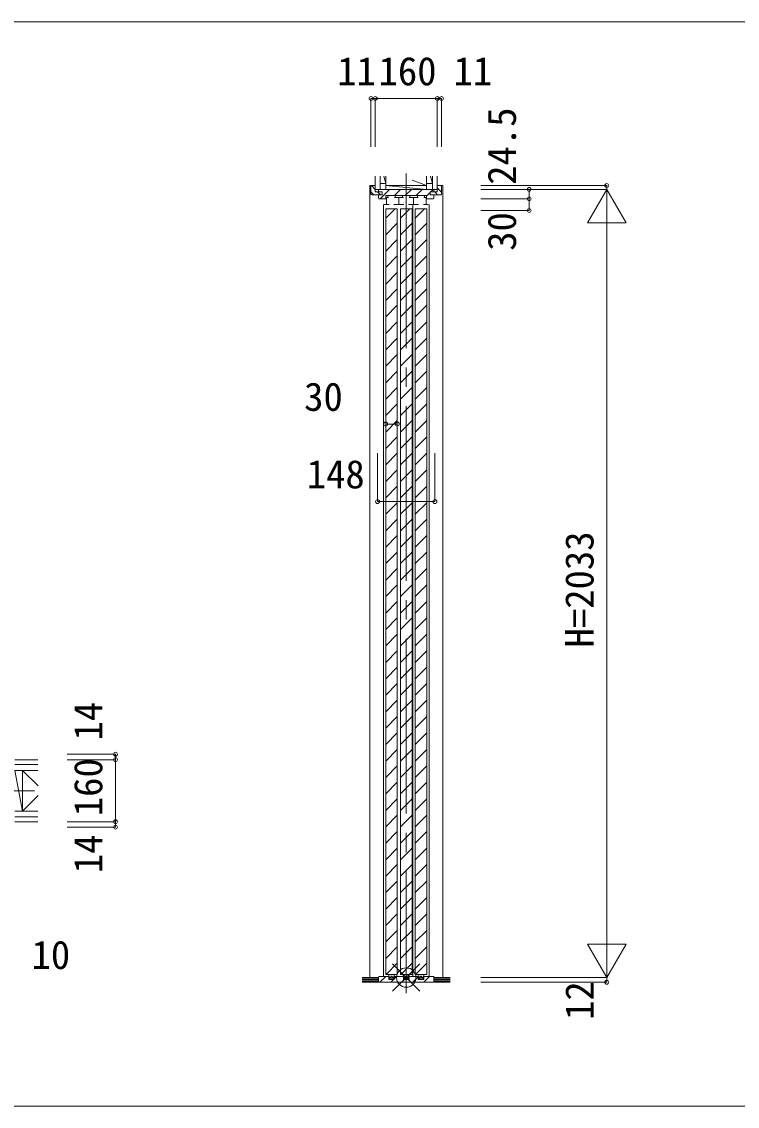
# Model space of a CAD drawing. Units: millimetres, scale not verified. Extents: x -21025 to 7656, y -14850 to 5150.
# Drawn here: x -6289 to -4443, y -14850 to -12052 of the extents above; entities that cross this region are included whole.
import ezdxf
from ezdxf.enums import TextEntityAlignment as Align

# ---------------------------------------------------------------- set-up
doc = ezdxf.new("R2010")
doc.units = ezdxf.units.MM
doc.header["$LTSCALE"] = 50
doc.linetypes.add('CHAIN2', pattern=[12, 9, -1, 1, -1])
for name, color, linetype, lineweight in [('0-1_YKK_F1', 7, 'Continuous', 9), ('0-2_YKK_IN', 7, 'Continuous', 9), ('0-4_YKK_N1', 2, 'Continuous', 9), ('0-6_YKK_C1', 4, 'Continuous', 9), ('0-7_YKK_Z1', 7, 'Continuous', 9)]:
    doc.layers.add(name, color=color, linetype=linetype, lineweight=lineweight)
doc.styles.add('ＭＳ ゴシック', font='')
doc.styles.get('ＭＳ ゴシック').set_extended_font_data('MS Gothic')

msp = doc.modelspace()

# ---------------------------------------------------------------- linework, layer by layer
at = {"layer": '0-1_YKK_F1'}
for p, q in [((-21025, -12052.5), (7475, -12052.5)), ((-21025, -14850), (7656.02, -14850))]:
    msp.add_line(p, q, dxfattribs=at)
at = {"layer": '0-2_YKK_IN'}
for p, q in [((-5332.54, -14482.64), (-5261.83, -14553.36)), ((-5332.54, -14553.36), (-5261.83, -14482.64)), ((-5332.54, -14482.64), (-5261.83, -14553.36)), ((-5332.54, -14553.36), (-5261.83, -14482.64))]:
    msp.add_line(p, q, dxfattribs=at)
msp.add_circle((-5297.19, -14518), 25, dxfattribs=at)
msp.add_circle((-5297.19, -14518), 25, dxfattribs=at)
at = {"layer": '0-4_YKK_N1'}
for p, q in [((-5377.19, -12250.63), (-5217.19, -12250.63)), ((-5377.19, -12250.63), (-5377.19, -12375.63)), ((-5217.19, -12250.63), (-5217.19, -12375.63)), ((-5105.01, -12475), (-4780.01, -12475)), ((-4780.01, -12485), (-4780.01, -12475)), ((-4980.01, -12509.5), (-4980.01, -12485)), ((-4830.01, -12571.6), (-4780.01, -12485)), ((-4780.01, -12485), (-4780.01, -14518)), ((-5105.01, -12509.5), (-4980.01, -12509.5)), ((-4980.01, -12509.5), (-4980.01, -12539.5)), ((-5105.01, -12539.5), (-4980.01, -12539.5)), ((-4830.01, -12571.6), (-4730.01, -12571.6)), ((-5350.19, -13090.28), (-5320.19, -13090.28)), ((-5371.19, -13290.28), (-5371.19, -13165.28)), ((-5223.19, -13290.28), (-5223.19, -13165.28)), ((-5371.19, -13290.28), (-5223.19, -13290.28)), ((-6172.22, -13942), (-6047.22, -13942)), ((-6172.22, -13956), (-6047.22, -13956)), ((-6047.22, -13956), (-6047.22, -13942)), ((-6172.22, -14116), (-6047.22, -14116)), ((-6172.22, -14130), (-6047.22, -14130)), ((-4830.01, -14431.4), (-4780.01, -14518)), ((-4830.01, -14431.4), (-4730.01, -14431.4)), ((-4780.01, -14518), (-4730.01, -14431.4)), ((-5105.01, -14518), (-4780.01, -14518)), ((-4780.01, -14518), (-4780.01, -14530)), ((-5105.01, -14530), (-4780.01, -14530))]:
    msp.add_line(p, q, dxfattribs=at)
for points in [[(-5377.19, -12250.63), (-5388.19, -12250.63), (-5388.19, -12375.63)], [(-5217.19, -12250.63), (-5206.19, -12250.63), (-5206.19, -12375.63)], [(-5105.01, -12485), (-4780.01, -12485), (-4730.01, -12571.6)], [(-6047.22, -13956), (-6047.22, -14116), (-6047.22, -14130)]]:
    msp.add_lwpolyline(points, dxfattribs=at)
for centre in [(-5388.19, -12250.63), (-5377.19, -12250.63), (-5217.19, -12250.63), (-5206.19, -12250.63), (-4780.01, -12475), (-4980.01, -12485), (-4980.01, -12509.5), (-4980.01, -12539.5), (-5350.19, -13090.28), (-5320.19, -13090.28), (-5371.19, -13290.28), (-5223.19, -13290.28), (-6047.22, -13942), (-6047.22, -13956), (-6047.22, -14116), (-6047.22, -14130), (-4780.01, -14530)]:
    msp.add_circle(centre, 5, dxfattribs=at)
at = {"layer": '0-6_YKK_C1'}
for p, q in [((-5391.19, -12475), (-5391.19, -14518)), ((-5386.19, -12475), (-5391.19, -12475)), ((-5387.18, -12475.26), (-5377.19, -12485.25)), ((-5386.19, -12475), (-5377.19, -12475)), ((-5377.19, -12475), (-5377.19, -12491.5)), ((-5217.19, -12475), (-5217.19, -12491.5)), ((-5208.19, -12475), (-5217.19, -12475)), ((-5208.19, -12475), (-5203.19, -12475)), ((-5203.19, -12475), (-5203.19, -14518)), ((-5388.19, -12497), (-5388.19, -12477)), ((-5388.19, -12491.22), (-5380.41, -12499)), ((-5360.69, -12499), (-5386.19, -12499)), ((-5377.19, -12491.5), (-5359.19, -12491.5)), ((-5370.94, -12491.5), (-5363.44, -12499)), ((-5368.69, -12485), (-5368.69, -12490.3)), ((-5225.69, -12485), (-5368.69, -12485)), ((-5368.69, -12490.3), (-5367.69, -12491.3)), ((-5368.69, -12499), (-5368.69, -12507)), ((-5361.69, -12499), (-5368.69, -12499)), ((-5367.69, -12491.3), (-5359.19, -12491.3)), ((-5364.58, -12509), (-5340.58, -12485)), ((-5359.19, -12499), (-5361.69, -12499)), ((-5359.19, -12491.3), (-5359.19, -12499)), ((-5349.79, -12500.6), (-5305.79, -12500.6)), ((-5349.79, -12508.5), (-5349.79, -12500.6)), ((-5344.59, -12505.7), (-5344.59, -12500.6)), ((-5344.59, -12500.6), (-5325.79, -12500.6)), ((-5327.9, -12500.6), (-5312.3, -12485)), ((-5325.79, -12500.6), (-5325.79, -12505.7)), ((-5306.59, -12500.6), (-5306.59, -12505.7)), ((-5306.59, -12500.6), (-5287.79, -12500.6)), ((-5305.79, -12500.6), (-5288.59, -12500.6)), ((-5305.79, -12500.6), (-5288.59, -12500.6)), ((-5299.61, -12500.6), (-5284.01, -12485)), ((-5288.59, -12500.6), (-5244.59, -12500.6)), ((-5287.79, -12500.6), (-5287.79, -12505.7)), ((-5271.33, -12500.6), (-5255.73, -12485)), ((-5268.59, -12500.6), (-5268.59, -12505.7)), ((-5268.59, -12500.6), (-5249.79, -12500.6)), ((-5249.79, -12500.6), (-5249.79, -12505.7)), ((-5244.59, -12502.14), (-5235.19, -12492.74)), ((-5244.59, -12500.6), (-5244.59, -12508.5)), ((-5235.19, -12491.3), (-5226.69, -12491.3)), ((-5235.19, -12499), (-5235.19, -12491.3)), ((-5217.19, -12491.5), (-5235.19, -12491.5)), ((-5235.19, -12497.15), (-5233.34, -12499)), ((-5235.19, -12499), (-5208.19, -12499)), ((-5232.69, -12499), (-5235.19, -12499)), ((-5233.74, -12491.3), (-5227.44, -12485)), ((-5225.69, -12499), (-5232.69, -12499)), ((-5226.69, -12491.3), (-5225.69, -12490.3)), ((-5225.69, -12490.3), (-5225.69, -12485)), ((-5225.69, -12507), (-5225.69, -12499)), ((-5223.86, -12491.5), (-5216.37, -12499)), ((-5217.19, -12481.2), (-5206.19, -12492.2)), ((-5206.19, -12497), (-5206.19, -12477)), ((-5366.69, -12509), (-5350.29, -12509)), ((-5357.99, -12509.2), (-5348.29, -12509.2)), ((-5356.19, -12524.38), (-5356.19, -14516.27)), ((-5341.39, -12524.2), (-5353.99, -12524.2)), ((-5350.29, -12509), (-5349.79, -12508.5)), ((-5348.29, -12505.7), (-5348.29, -12524.2)), ((-5342.59, -12505.7), (-5348.29, -12505.7)), ((-5328.99, -12524.2), (-5303.39, -12524.2)), ((-5327.79, -12505.7), (-5304.59, -12505.7)), ((-5316.19, -12505.7), (-5316.19, -12524.2)), ((-5290.99, -12524.2), (-5265.39, -12524.2)), ((-5289.79, -12505.7), (-5266.59, -12505.7)), ((-5280.19, -12524.38), (-5280.19, -14515)), ((-5278.19, -12505.7), (-5278.19, -12524.2)), ((-5252.99, -12524.2), (-5240.39, -12524.2)), ((-5251.79, -12505.7), (-5246.09, -12505.7)), ((-5246.09, -12505.7), (-5246.09, -12524.2)), ((-5236.39, -12509.2), (-5246.09, -12509.2)), ((-5244.59, -12508.5), (-5244.09, -12509)), ((-5244.09, -12509), (-5227.69, -12509)), ((-5238.19, -12524.38), (-5238.19, -14516.27)), ((-5350.19, -12559.42), (-5325.77, -12535)), ((-5350.19, -14510), (-5350.19, -12535)), ((-5350.19, -12535), (-5320.19, -12535)), ((-5320.19, -14510), (-5320.19, -12535)), ((-5320.19, -14510), (-5320.19, -12535)), ((-5312.19, -12559.42), (-5287.77, -12535)), ((-5312.19, -14510), (-5312.19, -12535)), ((-5312.19, -12535), (-5282.19, -12535)), ((-5282.19, -14510), (-5282.19, -12535)), ((-5282.19, -14510), (-5282.19, -12535)), ((-5274.19, -12559.42), (-5249.77, -12535)), ((-5274.19, -14510), (-5274.19, -12535)), ((-5274.19, -12535), (-5244.19, -12535)), ((-5244.19, -14510), (-5244.19, -12535)), ((-5350.19, -12601.84), (-5320.19, -12571.84)), ((-5312.19, -12601.84), (-5282.19, -12571.84)), ((-5274.19, -12601.84), (-5244.19, -12571.84)), ((-5350.19, -12644.27), (-5320.19, -12614.27)), ((-5312.19, -12644.27), (-5282.19, -12614.27)), ((-5274.19, -12644.27), (-5244.19, -12614.27)), ((-5350.19, -12686.69), (-5320.19, -12656.69)), ((-5312.19, -12686.69), (-5282.19, -12656.69)), ((-5274.19, -12686.69), (-5244.19, -12656.69)), ((-5350.19, -12729.12), (-5320.19, -12699.12)), ((-5312.19, -12729.12), (-5282.19, -12699.12)), ((-5274.19, -12729.12), (-5244.19, -12699.12)), ((-5350.19, -12771.55), (-5320.19, -12741.55)), ((-5312.19, -12771.55), (-5282.19, -12741.55)), ((-5274.19, -12771.55), (-5244.19, -12741.55)), ((-5350.19, -12813.97), (-5320.19, -12783.97)), ((-5312.19, -12813.97), (-5282.19, -12783.97)), ((-5274.19, -12813.97), (-5244.19, -12783.97)), ((-5350.19, -12856.4), (-5320.19, -12826.4)), ((-5312.19, -12856.4), (-5282.19, -12826.4)), ((-5274.19, -12856.4), (-5244.19, -12826.4)), ((-5350.19, -12898.83), (-5320.19, -12868.83)), ((-5312.19, -12898.83), (-5282.19, -12868.83)), ((-5274.19, -12898.83), (-5244.19, -12868.83)), ((-5350.19, -12941.25), (-5320.19, -12911.25)), ((-5312.19, -12941.25), (-5282.19, -12911.25)), ((-5274.19, -12941.25), (-5244.19, -12911.25)), ((-5350.19, -12983.68), (-5320.19, -12953.68)), ((-5312.19, -12983.68), (-5282.19, -12953.68)), ((-5274.19, -12983.68), (-5244.19, -12953.68)), ((-5350.19, -13026.11), (-5320.19, -12996.11)), ((-5312.19, -13026.11), (-5282.19, -12996.11)), ((-5274.19, -13026.11), (-5244.19, -12996.11)), ((-5350.19, -13068.53), (-5320.19, -13038.53)), ((-5312.19, -13068.53), (-5282.19, -13038.53)), ((-5274.19, -13068.53), (-5244.19, -13038.53)), ((-5350.19, -13110.96), (-5320.19, -13080.96)), ((-5312.19, -13110.96), (-5282.19, -13080.96)), ((-5274.19, -13110.96), (-5244.19, -13080.96)), ((-5350.19, -13153.38), (-5320.19, -13123.38)), ((-5312.19, -13153.38), (-5282.19, -13123.38)), ((-5274.19, -13153.38), (-5244.19, -13123.38)), ((-5350.19, -13195.81), (-5320.19, -13165.81)), ((-5312.19, -13195.81), (-5282.19, -13165.81)), ((-5274.19, -13195.81), (-5244.19, -13165.81)), ((-5350.19, -13238.24), (-5320.19, -13208.24)), ((-5312.19, -13238.24), (-5282.19, -13208.24)), ((-5274.19, -13238.24), (-5244.19, -13208.24)), ((-5350.19, -13280.66), (-5320.19, -13250.66)), ((-5312.19, -13280.66), (-5282.19, -13250.66)), ((-5274.19, -13280.66), (-5244.19, -13250.66)), ((-5350.19, -13323.09), (-5320.19, -13293.09)), ((-5312.19, -13323.09), (-5282.19, -13293.09)), ((-5274.19, -13323.09), (-5244.19, -13293.09)), ((-5350.19, -13365.52), (-5320.19, -13335.52)), ((-5312.19, -13365.52), (-5282.19, -13335.52)), ((-5274.19, -13365.52), (-5244.19, -13335.52)), ((-5350.19, -13407.94), (-5320.19, -13377.94)), ((-5312.19, -13407.94), (-5282.19, -13377.94)), ((-5274.19, -13407.94), (-5244.19, -13377.94)), ((-5350.19, -13450.37), (-5320.19, -13420.37)), ((-5312.19, -13450.37), (-5282.19, -13420.37)), ((-5274.19, -13450.37), (-5244.19, -13420.37)), ((-5350.19, -13492.8), (-5320.19, -13462.8)), ((-5312.19, -13492.8), (-5282.19, -13462.8)), ((-5274.19, -13492.8), (-5244.19, -13462.8)), ((-5350.19, -13535.22), (-5320.19, -13505.22)), ((-5312.19, -13535.22), (-5282.19, -13505.22)), ((-5274.19, -13535.22), (-5244.19, -13505.22)), ((-5350.19, -13577.65), (-5320.19, -13547.65)), ((-5312.19, -13577.65), (-5282.19, -13547.65)), ((-5274.19, -13577.65), (-5244.19, -13547.65)), ((-5350.19, -13620.07), (-5320.19, -13590.07)), ((-5312.19, -13620.07), (-5282.19, -13590.07)), ((-5274.19, -13620.07), (-5244.19, -13590.07)), ((-5350.19, -13662.5), (-5320.19, -13632.5)), ((-5312.19, -13662.5), (-5282.19, -13632.5)), ((-5274.19, -13662.5), (-5244.19, -13632.5)), ((-5350.19, -13704.93), (-5320.19, -13674.93)), ((-5312.19, -13704.93), (-5282.19, -13674.93)), ((-5274.19, -13704.93), (-5244.19, -13674.93)), ((-5350.19, -13747.35), (-5320.19, -13717.35)), ((-5312.19, -13747.35), (-5282.19, -13717.35)), ((-5274.19, -13747.35), (-5244.19, -13717.35)), ((-5350.19, -13789.78), (-5320.19, -13759.78)), ((-5312.19, -13789.78), (-5282.19, -13759.78)), ((-5274.19, -13789.78), (-5244.19, -13759.78)), ((-5350.19, -13832.21), (-5320.19, -13802.21)), ((-5312.19, -13832.21), (-5282.19, -13802.21)), ((-5274.19, -13832.21), (-5244.19, -13802.21)), ((-5350.19, -13874.63), (-5320.19, -13844.63)), ((-5312.19, -13874.63), (-5282.19, -13844.63)), ((-5274.19, -13874.63), (-5244.19, -13844.63)), ((-5350.19, -13917.06), (-5320.19, -13887.06)), ((-5312.19, -13917.06), (-5282.19, -13887.06)), ((-5274.19, -13917.06), (-5244.19, -13887.06)), ((-5350.19, -13959.49), (-5320.19, -13929.49)), ((-5312.19, -13959.49), (-5282.19, -13929.49)), ((-5274.19, -13959.49), (-5244.19, -13929.49)), ((-5350.19, -14001.91), (-5320.19, -13971.91)), ((-5312.19, -14001.91), (-5282.19, -13971.91)), ((-5274.19, -14001.91), (-5244.19, -13971.91)), ((-5350.19, -14044.34), (-5320.19, -14014.34)), ((-5312.19, -14044.34), (-5282.19, -14014.34)), ((-5274.19, -14044.34), (-5244.19, -14014.34)), ((-5350.19, -14086.77), (-5320.19, -14056.77)), ((-5312.19, -14086.77), (-5282.19, -14056.77)), ((-5274.19, -14086.77), (-5244.19, -14056.77)), ((-5350.19, -14129.19), (-5320.19, -14099.19)), ((-5312.19, -14129.19), (-5282.19, -14099.19)), ((-5274.19, -14129.19), (-5244.19, -14099.19)), ((-5350.19, -14171.62), (-5320.19, -14141.62)), ((-5312.19, -14171.62), (-5282.19, -14141.62)), ((-5274.19, -14171.62), (-5244.19, -14141.62)), ((-5350.19, -14214.04), (-5320.19, -14184.04)), ((-5312.19, -14214.04), (-5282.19, -14184.04)), ((-5274.19, -14214.04), (-5244.19, -14184.04)), ((-5350.19, -14256.47), (-5320.19, -14226.47)), ((-5312.19, -14256.47), (-5282.19, -14226.47)), ((-5274.19, -14256.47), (-5244.19, -14226.47)), ((-5350.19, -14298.9), (-5320.19, -14268.9)), ((-5312.19, -14298.9), (-5282.19, -14268.9)), ((-5274.19, -14298.9), (-5244.19, -14268.9)), ((-5350.19, -14341.32), (-5320.19, -14311.32)), ((-5312.19, -14341.32), (-5282.19, -14311.32)), ((-5274.19, -14341.32), (-5244.19, -14311.32)), ((-5350.19, -14383.75), (-5320.19, -14353.75)), ((-5312.19, -14383.75), (-5282.19, -14353.75)), ((-5274.19, -14383.75), (-5244.19, -14353.75)), ((-5350.19, -14426.18), (-5320.19, -14396.18)), ((-5312.19, -14426.18), (-5282.19, -14396.18)), ((-5274.19, -14426.18), (-5244.19, -14396.18)), ((-5350.19, -14468.6), (-5320.19, -14438.6)), ((-5312.19, -14468.6), (-5282.19, -14438.6)), ((-5274.19, -14468.6), (-5244.19, -14438.6)), ((-5349.16, -14510), (-5320.19, -14481.03)), ((-5311.16, -14510), (-5282.19, -14481.03)), ((-5273.16, -14510), (-5244.19, -14481.03)), ((-5368.69, -14517), (-5368.69, -14530)), ((-5368.69, -14518), (-5368.69, -14530)), ((-5342.89, -14515), (-5366.69, -14515)), ((-5365.19, -14530), (-5350.19, -14515)), ((-5350.19, -14510), (-5320.19, -14510)), ((-5343.72, -14513.8), (-5341.09, -14513.8)), ((-5342.39, -14515.5), (-5342.89, -14515)), ((-5342.39, -14521.7), (-5342.39, -14515.5)), ((-5341.09, -14513.8), (-5341.09, -14522.8)), ((-5341.09, -14517.8), (-5336.89, -14517.8)), ((-5336.89, -14517.8), (-5336.89, -14516)), ((-5333.49, -14516), (-5333.49, -14517.8)), ((-5333.49, -14517.8), (-5329.29, -14517.8)), ((-5329.29, -14513.8), (-5326.66, -14513.8)), ((-5329.29, -14522.8), (-5329.29, -14513.8)), ((-5327.49, -14515), (-5327.99, -14515.5)), ((-5327.99, -14521.08), (-5321.91, -14515)), ((-5327.99, -14515.5), (-5327.99, -14521.7)), ((-5304.89, -14515), (-5327.49, -14515)), ((-5312.19, -14510), (-5282.19, -14510)), ((-5305.72, -14513.8), (-5303.09, -14513.8)), ((-5304.39, -14515.5), (-5304.89, -14515)), ((-5304.39, -14521.7), (-5304.39, -14515.5)), ((-5303.09, -14513.8), (-5303.09, -14522.8)), ((-5303.09, -14517.8), (-5298.89, -14517.8)), ((-5298.89, -14517.8), (-5298.89, -14516)), ((-5295.49, -14516), (-5295.49, -14517.8)), ((-5295.49, -14517.8), (-5291.29, -14517.8)), ((-5291.29, -14513.8), (-5288.66, -14513.8)), ((-5291.29, -14522.8), (-5291.29, -14513.8)), ((-5289.49, -14515), (-5289.99, -14515.5)), ((-5289.99, -14515.5), (-5289.99, -14521.7)), ((-5266.89, -14515), (-5289.49, -14515)), ((-5280.34, -14530), (-5266.39, -14516.05)), ((-5274.19, -14510), (-5244.19, -14510)), ((-5267.72, -14513.8), (-5265.09, -14513.8)), ((-5266.39, -14515.5), (-5266.89, -14515)), ((-5266.39, -14521.7), (-5266.39, -14515.5)), ((-5265.09, -14513.8), (-5265.09, -14522.8)), ((-5265.09, -14517.8), (-5260.89, -14517.8)), ((-5260.89, -14517.8), (-5260.89, -14516)), ((-5257.49, -14516), (-5257.49, -14517.8)), ((-5257.49, -14517.8), (-5253.29, -14517.8)), ((-5253.29, -14513.8), (-5250.66, -14513.8)), ((-5253.29, -14522.8), (-5253.29, -14513.8)), ((-5252.06, -14530), (-5237.06, -14515)), ((-5251.49, -14515), (-5251.99, -14515.5)), ((-5251.99, -14515.5), (-5251.99, -14521.7)), ((-5227.69, -14515), (-5251.49, -14515)), ((-5225.69, -14530), (-5225.69, -14517)), ((-5225.69, -14518), (-5225.69, -14530)), ((-5368.69, -14530), (-5361.69, -14530)), ((-5361.69, -14530), (-5232.69, -14530)), ((-5342.39, -14522.8), (-5342.39, -14521.7)), ((-5327.99, -14522.8), (-5342.39, -14522.8)), ((-5341.09, -14519.3), (-5329.29, -14519.3)), ((-5336.91, -14530), (-5329.71, -14522.8)), ((-5327.99, -14521.7), (-5327.99, -14522.8)), ((-5308.62, -14530), (-5301.42, -14522.8)), ((-5304.39, -14522.8), (-5304.39, -14521.7)), ((-5289.99, -14522.8), (-5304.39, -14522.8)), ((-5303.09, -14519.3), (-5291.29, -14519.3)), ((-5289.99, -14521.7), (-5289.99, -14522.8)), ((-5266.39, -14522.8), (-5266.39, -14521.7)), ((-5251.99, -14522.8), (-5266.39, -14522.8)), ((-5265.09, -14519.3), (-5253.29, -14519.3)), ((-5251.99, -14521.7), (-5251.99, -14522.8)), ((-5232.69, -14530), (-5225.69, -14530))]:
    msp.add_line(p, q, dxfattribs=at)
for centre, radius, start, end in [((-5386.19, -12477), 2, 89.99997, 180.00002), ((-5208.19, -12477), 2, 0, 89.99997), ((-5386.19, -12497), 2, 180.00002, 270), ((-5208.19, -12497), 2, 270, 0), ((-5366.69, -12507), 2, 180, 269.99998), ((-5227.69, -12507), 2, 270, 359.99998), ((-5366.69, -14517), 2, 90, 179.99998), ((-5335.19, -14516), 1.7, 359.99998, 180), ((-5297.19, -14516), 1.7, 359.99998, 180), ((-5259.19, -14516), 1.7, 359.99998, 180), ((-5227.69, -14517), 2, 0, 89.99998)]:
    msp.add_arc(centre, radius, start, end, dxfattribs=at)
at = {"layer": '0-7_YKK_Z1', "linetype": 'CHAIN2'}
msp.add_line((-5297.19, -12444.43), (-5297.19, -14557.95), dxfattribs=at)
at = {"layer": '0-7_YKK_Z1'}
for p, q in [((-5377.19, -12485), (-5377.19, -12450.63)), ((-5364.69, -12450.63), (-5364.69, -12485)), ((-5349.69, -12470), (-5364.69, -12470)), ((-5354.88, -12450.64), (-5349.69, -12470)), ((-5349.69, -12450.82), (-5349.69, -12485)), ((-5349.69, -12475), (-5244.69, -12485)), ((-5244.69, -12475), (-5349.69, -12475)), ((-5244.69, -12475), (-5282.29, -12461.38)), ((-5244.69, -12450.82), (-5244.69, -12485)), ((-5229.69, -12470), (-5244.69, -12470)), ((-5234.7, -12451.3), (-5229.69, -12470)), ((-5229.69, -12485), (-5229.69, -12450.63)), ((-5217.19, -12450.63), (-5217.19, -12485)), ((-6247.22, -13956), (-6306.68, -13956)), ((-6306.68, -13968.5), (-6247.22, -13968.5)), ((-6247.22, -13983.5), (-6306.68, -13983.5)), ((-6246.68, -14023.5), (-6286.68, -13983.5)), ((-8833.39, -14036), (-6255.84, -14036)), ((-6246.68, -14048.5), (-6286.68, -14088.5)), ((-6247.22, -14088.5), (-6306.68, -14088.5)), ((-6247.22, -14103.5), (-6306.68, -14103.5)), ((-6306.68, -14116), (-6247.22, -14116)), ((-5368.69, -14518), (-5410.53, -14518)), ((-5183.8, -14518), (-5225.69, -14518)), ((-5410.53, -14521), (-5368.69, -14521)), ((-5410.53, -14524), (-5368.69, -14524)), ((-5410.53, -14527), (-5368.69, -14527)), ((-5410.53, -14530), (-5183.8, -14530)), ((-5183.8, -14521), (-5225.69, -14521)), ((-5183.8, -14524), (-5225.69, -14524)), ((-5183.8, -14527), (-5225.69, -14527))]:
    msp.add_line(p, q, dxfattribs=at)
for points in [[(-5377.19, -12485), (-5297.19, -12485), (-5217.19, -12485)], [(-6286.68, -13983.5), (-6286.68, -14088.5), (-6306.68, -13983.5)]]:
    msp.add_lwpolyline(points, dxfattribs=at)

# ---------------------------------------------------------------- texts
at = {"layer": '0-4_YKK_N1', "color": 4, "style": 'ＭＳ ゴシック'}
for s, p in [('11', (-5475.1, -12238.89)), ('160', (-5368.64, -12238.63)), ('11', (-5175.32, -12238.79)), ('30', (-5560.61, -13078.28)), ('148', (-5553.9, -13278.28)), ('10', (-6263.78, -14518))]:
    msp.add_text(s, height=73.31, dxfattribs=at).set_placement(p, align=Align.BOTTOM_LEFT)
for s, p in [('24.5', (-4992.01, -12473.25)), ('30', (-4992.01, -12643.47)), ('H=2033', (-4792.01, -13666.5)), ('14', (-6059.22, -13906.6)), ('160', (-6059.22, -14101.81)), ('14', (-6059.22, -14249)), ('12', (-4791.83, -14627.3))]:
    msp.add_text(s, height=73.31, rotation=90, dxfattribs=at).set_placement(p, align=Align.BOTTOM_LEFT)

doc.saveas('drawing.dxf')
